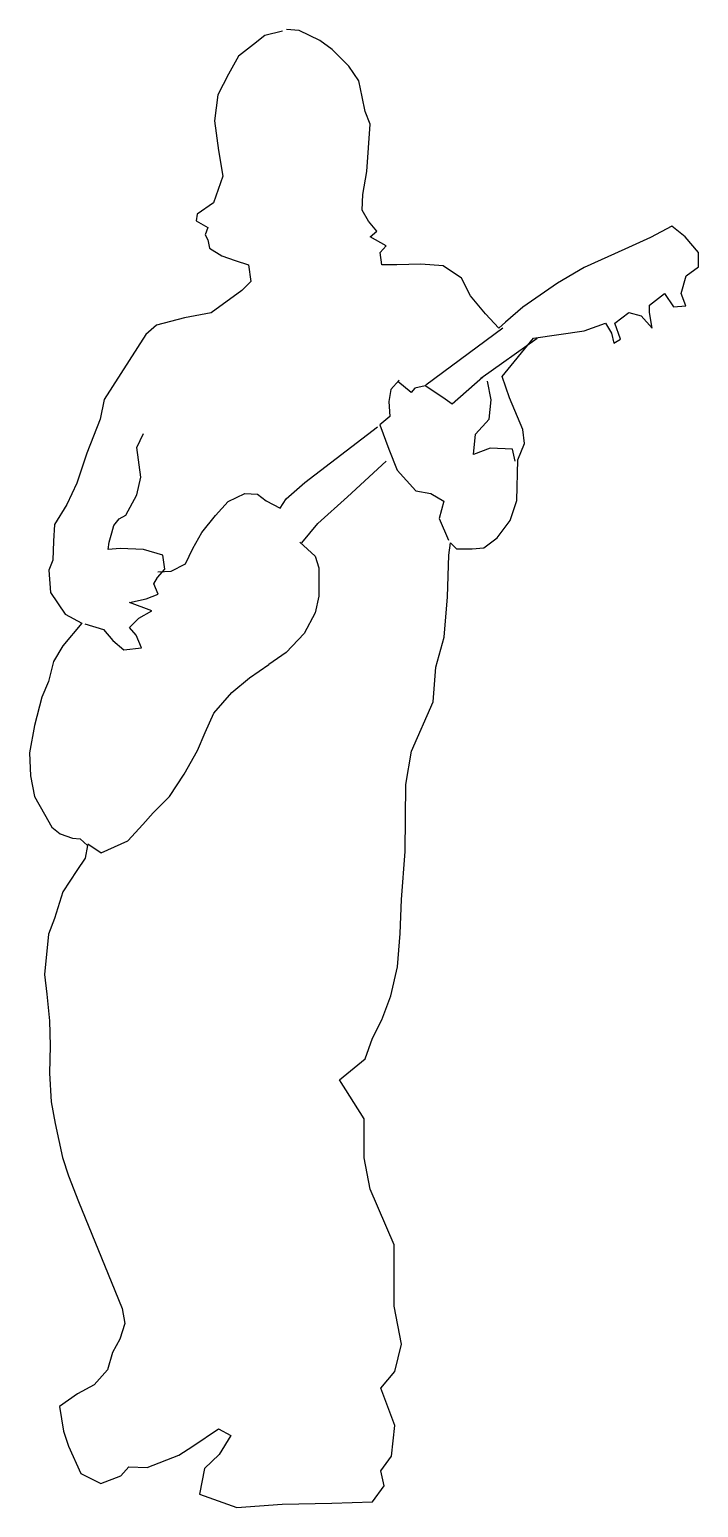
# Model space of a CAD drawing. Header units: metres. Extents: x 18.63 to 19.43, y 38.8 to 40.57.
import ezdxf

# ---------------------------------------------------------------- set-up
doc = ezdxf.new("R2010")
doc.units = ezdxf.units.M
doc.header["$MEASUREMENT"] = 0

msp = doc.modelspace()

# ---------------------------------------------------------------- linework, layer by layer
for p, q in [((19.0127, 40.0123), (19.0589, 40.0549)), ((18.9772, 39.9803), (19.0127, 40.0123)), ((18.9581, 39.957), (18.9772, 39.9803)), ((18.9557, 39.9579), (18.9741, 39.9413)), ((18.9741, 39.9413), (18.9784, 39.9273)), ((18.9784, 39.9273), (18.9784, 39.9108)), ((18.9784, 39.9108), (18.9784, 39.8933)), ((18.9784, 39.8933), (18.9741, 39.8733)), ((18.9741, 39.8733), (18.961, 39.8489)), ((18.961, 39.8489), (18.9392, 39.8262)), ((18.8955, 39.7958), (18.9186, 39.8118)), ((18.9392, 39.8262), (18.9186, 39.8118)), ((18.8742, 39.7781), (18.8955, 39.7958)), ((18.8529, 39.7533), (18.8742, 39.7781)), ((18.8423, 39.7302), (18.8529, 39.7533)), ((18.8334, 39.7089), (18.8423, 39.7302)), ((18.8174, 39.6805), (18.8334, 39.7089)), ((18.7997, 39.6539), (18.8174, 39.6805)), ((18.7802, 39.6344), (18.7997, 39.6539)), ((18.7677, 39.6202), (18.7802, 39.6344)), ((18.75, 39.6007), (18.7677, 39.6202)), ((18.7021, 39.5971), (18.718, 39.5865)), ((18.718, 39.5865), (18.75, 39.6007))]:
    msp.add_line(p, q)
for points in [[(18.9349, 40.5692), (18.914, 40.5642), (18.9002, 40.5533), (18.8823, 40.5394), (18.8704, 40.5176), (18.8575, 40.4929), (18.8536, 40.4621), (18.8585, 40.4265), (18.8635, 40.3957), (18.8526, 40.364), (18.8327, 40.3502), (18.8317, 40.3422), (18.8456, 40.3343), (18.8426, 40.3254), (18.8456, 40.3194), (18.8476, 40.3095), (18.8625, 40.3006), (18.8783, 40.2947), (18.8942, 40.2897), (18.8972, 40.2699), (18.8863, 40.259), (18.8496, 40.2322), (18.8179, 40.2263), (18.7841, 40.2174), (18.7713, 40.2065), (18.7216, 40.1287), (18.7167, 40.1049), (18.7008, 40.0643), (18.6889, 40.0286), (18.677, 40.0029), (18.6621, 39.9791), (18.6611, 39.9593), (18.6601, 39.9365), (18.6552, 39.9246), (18.6572, 39.8978), (18.675, 39.872), (18.6948, 39.8611), (18.672, 39.8339), (18.6611, 39.8151), (18.6551, 39.7913), (18.6472, 39.7725), (18.6383, 39.7388), (18.6323, 39.7061), (18.6333, 39.6784), (18.6383, 39.6536), (18.6502, 39.6328), (18.6591, 39.6169), (18.669, 39.609), (18.6839, 39.604), (18.6928, 39.603), (18.7017, 39.5951), (18.6987, 39.5802), (18.6888, 39.5654), (18.672, 39.5396), (18.662, 39.5079), (18.6551, 39.4891), (18.6501, 39.441), (18.6531, 39.4172), (18.6561, 39.3855), (18.6571, 39.3557), (18.6561, 39.323), (18.6581, 39.2884), (18.663, 39.2626), (18.6719, 39.222), (18.6789, 39.2002), (18.6908, 39.1694), (18.7344, 39.063), (18.7433, 39.0412), (18.7463, 39.0234), (18.7404, 39.0046), (18.7314, 38.9887), (18.7255, 38.9679), (18.7096, 38.9501), (18.6898, 38.9392), (18.668, 38.9243), (18.6729, 38.8946), (18.6789, 38.8767), (18.6938, 38.844), (18.7176, 38.8321), (18.7414, 38.8411), (18.7513, 38.852), (18.7731, 38.851), (18.8108, 38.8658), (18.8276, 38.8767), (18.8584, 38.8975), (18.8732, 38.8896), (18.8593, 38.8668), (18.8415, 38.85), (18.8356, 38.8193), (18.8802, 38.8034), (18.9347, 38.8074), (18.9942, 38.8084), (19.0428, 38.8103), (19.0567, 38.8292), (19.0527, 38.847), (19.0656, 38.8648), (19.0696, 38.9015), (19.0527, 38.9461), (19.0696, 38.9659), (19.0775, 38.9986), (19.0686, 39.0442), (19.0686, 39.1175), (19.0398, 39.1839), (19.0329, 39.2216), (19.0329, 39.2682), (19.0031, 39.3148), (19.034, 39.3401), (19.0429, 39.3649), (19.0538, 39.3867), (19.0647, 39.4154), (19.0727, 39.4501), (19.0757, 39.4898), (19.0776, 39.5304), (19.0816, 39.5879), (19.0826, 39.6681), (19.0895, 39.7078), (19.1154, 39.7669), (19.1184, 39.8085), (19.1283, 39.8442), (19.1323, 39.8927), (19.1342, 39.9423), (19.1362, 39.9572), (19.1432, 39.9502), (19.162, 39.9502), (19.1759, 39.9512), (19.1918, 39.9631), (19.2076, 39.9839), (19.2156, 40.0077), (19.2165, 40.0563), (19.2245, 40.0761), (19.2225, 40.0929), (19.2066, 40.1306), (19.1977, 40.1563), (19.2354, 40.2019), (19.2959, 40.2109), (19.3216, 40.2198), (19.3286, 40.2079), (19.3316, 40.196), (19.3395, 40.2009), (19.3326, 40.2198), (19.3494, 40.2327), (19.3643, 40.2287), (19.3772, 40.2138), (19.3742, 40.2327), (19.3742, 40.2416), (19.392, 40.2555), (19.403, 40.2396), (19.4178, 40.2406), (19.4119, 40.2555), (19.4179, 40.2766), (19.4328, 40.2875), (19.4328, 40.3043), (19.4169, 40.3232), (19.401, 40.336), (19.3752, 40.3222), (19.3445, 40.3083), (19.2959, 40.2865), (19.2642, 40.2677), (19.2226, 40.2389), (19.2017, 40.2211), (19.1938, 40.2141), (19.1779, 40.231), (19.1601, 40.2528), (19.1492, 40.2736), (19.1274, 40.2885), (19.1006, 40.2905), (19.0718, 40.2895), (19.054, 40.2895), (19.052, 40.3043), (19.0589, 40.3123), (19.0401, 40.3232), (19.048, 40.3301), (19.0381, 40.342), (19.0302, 40.3549), (19.0312, 40.3737), (19.0361, 40.4014), (19.0401, 40.4581), (19.0341, 40.473), (19.0302, 40.4908), (19.0262, 40.5097), (19.0143, 40.5275), (18.9945, 40.5473), (18.9796, 40.5582), (18.9548, 40.5701), (18.9399, 40.5711)], [(19.1985, 40.2141), (19.1065, 40.1458)], [(19.1725, 40.1542), (19.2399, 40.2021)], [(19.0746, 40.1517), (19.0646, 40.1406), (19.0624, 40.1261), (19.0635, 40.1083), (19.0513, 40.0983), (19.0624, 40.0694), (19.0724, 40.0439), (19.0946, 40.0194), (19.1124, 40.0161), (19.128, 40.0072), (19.1224, 39.9861), (19.1336, 39.9605)], [(19.1749, 40.1554), (19.1381, 40.123), (19.1267, 40.1309), (19.1057, 40.1449), (19.0934, 40.1423), (19.089, 40.137), (19.0732, 40.1502)], [(19.2136, 40.055), (19.2103, 40.0694), (19.1836, 40.0705), (19.1636, 40.0628), (19.1658, 40.0872), (19.1825, 40.105), (19.1847, 40.1283), (19.1803, 40.1506)], [(18.7858, 39.9224), (18.8016, 39.9233), (18.8191, 39.9321), (18.8279, 39.9505), (18.8384, 39.9697), (18.855, 39.9899), (18.8699, 40.0065), (18.8901, 40.0162), (18.905, 40.0153), (18.9155, 40.0074), (18.9321, 39.9986), (18.9392, 40.01), (18.9619, 40.0293), (19.0487, 40.0959)], [(18.6986, 39.8603), (18.7208, 39.8536), (18.7319, 39.8402), (18.7453, 39.8291), (18.7664, 39.8314), (18.7597, 39.8469), (18.752, 39.8558), (18.7631, 39.8669), (18.7786, 39.8758), (18.752, 39.8858), (18.772, 39.8903), (18.7864, 39.8958), (18.7809, 39.908), (18.7853, 39.9158), (18.7942, 39.9258), (18.792, 39.9425), (18.7686, 39.9492), (18.7408, 39.9503), (18.7264, 39.9492), (18.7275, 39.9581), (18.7308, 39.9692), (18.733, 39.9781), (18.7397, 39.9858), (18.7475, 39.9903), (18.7608, 40.0147), (18.7653, 40.0359), (18.7608, 40.0714), (18.7686, 40.0881)]]:
    msp.add_lwpolyline(points)

doc.saveas('drawing.dxf')
